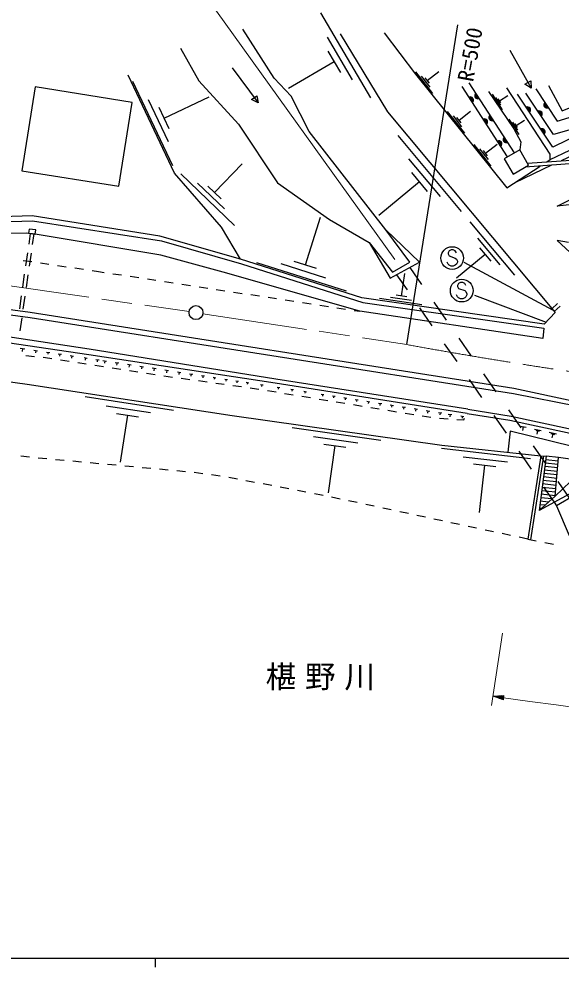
# Model space of a CAD drawing. Units: millimetres, scale not verified. Extents: x 40000 to 680000, y 20000 to 380000.
# Drawn here: x 152368 to 214534, y 204000 to 312755 of the extents above; entities that cross this region are included whole.
import ezdxf
from ezdxf.enums import TextEntityAlignment as Align

# ---------------------------------------------------------------- set-up
doc = ezdxf.new("R2010")
doc.units = ezdxf.units.MM
doc.header["$LTSCALE"] = 1000
doc.linetypes.add('CHAIN', pattern=[18.5, 12, -1.5, 3.5, -1.5])
for name, color, linetype, lineweight in [('M-BGD', 7, 'Continuous', 25), ('M-BMK', 2, 'CHAIN', 13), ('M-BMK-OTRS', 5, 'Continuous', 25), ('M-BMK-SRVR', 3, 'Continuous', 25), ('M-STR-HTXT', 7, 'Continuous', 13), ('M-STR-STRC', 7, 'Continuous', 25), ('M-TTL-BAND', 7, 'Continuous', 25)]:
    doc.layers.add(name, color=color, linetype=linetype, lineweight=lineweight)
doc.styles.add('ＭＳ ゴシック', font='')
doc.styles.get('ＭＳ ゴシック').set_extended_font_data('MS Gothic')

msp = doc.modelspace()

# ---------------------------------------------------------------- linework, layer by layer
at = {"layer": 'M-BGD'}
for p, q in [((186954, 313476), (192676, 303693)), ((187732, 310648), (190593, 305757)), ((187795, 309044), (189226, 306598)), ((208647, 309171), (211094, 304810)), ((188510, 307821), (183293, 304770)), ((176829, 307147), (179792, 303119)), ((199195, 305694), (200515, 306738)), ((199843, 304196), (197886, 306671)), ((199519, 304945), (198541, 306183)), ((199439, 305385), (198950, 306004)), ((210400, 305281), (211054, 305648)), ((211054, 305648), (211094, 304810)), ((170016, 295923), (165431, 305598)), ((208414, 296948), (203205, 304989)), ((203969, 305428), (209178, 297387)), ((211094, 304810), (210400, 305281)), ((169515, 298647), (167222, 303485)), ((169013, 301372), (174174, 303817)), ((179046, 303501), (179650, 303946)), ((179792, 303119), (179046, 303501)), ((179650, 303946), (179792, 303119)), ((207805, 302332), (206660, 304112)), ((207637, 302853), (207065, 303743)), ((207613, 303152), (207327, 303597)), ((207470, 303374), (208419, 303985)), ((169587, 300162), (168440, 302581)), ((203489, 299648), (201532, 302123)), ((203165, 300397), (202186, 301635)), ((203085, 300837), (202596, 301456)), ((202841, 301146), (204160, 302190)), ((209733, 299493), (208588, 301272)), ((209566, 300014), (208993, 300904)), ((209541, 300313), (209255, 300758)), ((209398, 300535), (210347, 301146)), ((195823, 299377), (203079, 290686)), ((206521, 295866), (204564, 298341)), ((205872, 297365), (207192, 298408)), ((206197, 296615), (205218, 297853)), ((206117, 297055), (205628, 297674)), ((174796, 292851), (177958, 296136)), ((197058, 296721), (200686, 292375)), ((213457, 295968), (209250, 293970)), ((210680, 296217), (215640, 296557)), ((177085, 289065), (170926, 294994)), ((197385, 295151), (199199, 292978)), ((175941, 290958), (172861, 293922)), ((198292, 294064), (193657, 290194)), ((175566, 292109), (174026, 293592)), ((185226, 284532), (186965, 290010)), ((204090, 289475), (209201, 283354)), ((153658, 288151), (153482, 286930)), ((154069, 288105), (153893, 286884)), ((204960, 287604), (207515, 284543)), ((215401, 287100), (214110, 287354)), ((214110, 287354), (217674, 284003)), ((205191, 286498), (206468, 284968)), ((153340, 285940), (153126, 284455)), ((153750, 285894), (153536, 284410)), ((186509, 284125), (183942, 284940)), ((205830, 285733), (202565, 283007)), ((189926, 281532), (179655, 284794)), ((187576, 283032), (182440, 284663)), ((197194, 284241), (198532, 282308)), ((152983, 283466), (152769, 281981)), ((153394, 283420), (153180, 281935)), ((195673, 283413), (196879, 281670)), ((196233, 280970), (196608, 283565)), ((152627, 280991), (152413, 279507)), ((153037, 280946), (152823, 279461)), ((198572, 279971), (193707, 280673)), ((197403, 280471), (194970, 280822)), ((196841, 280883), (195625, 281058)), ((198302, 279614), (199725, 277559)), ((199955, 280253), (201377, 278197)), ((213478, 279520), (214116, 280100)), ((213750, 279195), (214446, 279798)), ((152681, 278471), (152467, 276986)), ((212553, 277273), (212447, 276101)), ((201148, 275503), (202570, 273447)), ((202800, 276141), (204223, 274086)), ((152504, 275002), (153039, 274922)), ((152771, 274962), (152718, 274605)), ((153158, 274157), (154153, 274054)), ((154079, 274767), (154512, 274702)), ((154296, 274734), (154253, 274446)), ((155540, 274549), (155895, 274496)), ((155718, 274522), (155682, 274286)), ((156877, 274350), (157247, 274294)), ((157062, 274322), (157025, 274075)), ((158229, 274148), (158613, 274091)), ((158421, 274119), (158383, 273863)), ((155148, 273951), (155393, 273926)), ((155393, 273926), (156137, 273809)), ((157125, 273655), (158113, 273500)), ((159101, 273345), (160089, 273191)), ((159827, 273908), (160197, 273853)), ((160012, 273881), (159975, 273634)), ((161077, 273036), (162065, 272881)), ((161178, 273707), (161563, 273650)), ((161371, 273678), (161332, 273422)), ((161999, 273580), (162415, 273517)), ((162207, 273548), (162165, 273271)), ((163400, 273366), (163825, 273302)), ((163612, 273334), (163569, 273051)), ((164809, 273151), (165242, 273085)), ((165026, 273118), (164981, 272830)), ((163053, 272727), (164041, 272572)), ((165029, 272417), (166017, 272263)), ((166226, 272935), (166668, 272868)), ((166447, 272901), (166402, 272607)), ((167005, 272108), (167993, 271953)), ((167652, 272718), (168102, 272649)), ((167877, 272683), (167831, 272383)), ((169102, 272496), (169529, 272431)), ((169315, 272464), (169272, 272179)), ((170533, 272278), (170930, 272217)), ((170731, 272248), (170691, 271983)), ((171933, 272064), (172301, 272008)), ((172117, 272036), (172080, 271791)), ((205646, 272030), (207068, 269974)), ((168983, 271815), (169974, 271678)), ((170964, 271541), (171955, 271405)), ((172946, 271268), (173936, 271131)), ((173304, 271855), (173643, 271804)), ((173474, 271829), (173439, 271603)), ((174646, 271651), (174957, 271603)), ((174801, 271627), (174770, 271420)), ((174927, 270994), (175918, 270858)), ((175990, 271447), (176297, 271399)), ((176143, 271423), (176111, 271218)), ((177227, 271258), (177534, 271210)), ((177380, 271234), (177348, 271030)), ((178422, 271076), (178729, 271027)), ((178576, 271052), (178544, 270847)), ((180073, 270824), (180380, 270776)), ((180226, 270800), (180194, 270595)), ((203993, 271392), (205416, 269336)), ((176908, 270721), (177899, 270584)), ((178889, 270447), (179118, 270416)), ((179118, 270416), (179877, 270291)), ((180864, 270130), (181851, 269968)), ((181968, 270533), (182275, 270484)), ((182121, 270508), (182089, 270304)), ((182838, 269807), (183824, 269645)), ((183534, 270286), (183841, 270237)), ((183688, 270262), (183655, 270057)), ((185047, 270047), (185353, 269999)), ((185200, 270023), (185168, 269819)), ((187041, 269733), (187347, 269684)), ((159951, 269430), (170075, 267890)), ((184811, 269483), (185798, 269322)), ((186785, 269160), (187772, 268999)), ((187194, 269708), (187162, 269504)), ((188329, 269530), (188648, 269479)), ((188488, 269504), (188455, 269292)), ((188759, 268837), (189746, 268676)), ((189630, 269325), (189960, 269273)), ((189795, 269299), (189760, 269079)), ((190941, 269118), (191283, 269064)), ((191112, 269091), (191076, 268863)), ((192265, 268909), (192619, 268853)), ((192442, 268881), (192405, 268646)), ((193601, 268699), (193966, 268641)), ((193784, 268670), (193745, 268426)), ((162379, 268370), (167441, 267600)), ((190733, 268514), (191719, 268352)), ((192706, 268191), (193693, 268029)), ((194680, 267868), (195667, 267706)), ((194948, 268486), (195326, 268427)), ((195137, 268457), (195097, 268205)), ((196308, 268272), (196698, 268211)), ((196503, 268241), (196462, 267981)), ((196654, 267545), (197641, 267383)), ((197679, 268056), (198082, 267992)), ((197881, 268024), (197838, 267756)), ((199063, 267838), (199478, 267772)), ((199271, 267805), (199227, 267528)), ((200494, 267612), (200853, 267556)), ((200674, 267584), (200636, 267344)), ((203838, 267995), (208808, 267202)), ((208491, 267919), (209914, 265863)), ((163542, 267503), (166073, 267118)), ((164808, 267310), (163986, 261911)), ((198627, 267221), (199614, 267060)), ((200607, 266947), (201605, 266886)), ((201605, 267437), (202020, 267372)), ((201812, 267405), (201768, 267128)), ((202603, 266825), (203383, 266777)), ((203035, 267212), (203395, 267155)), ((203215, 267184), (203177, 266944)), ((203383, 266777), (203482, 266972)), ((203753, 267504), (208652, 266728)), ((206838, 267280), (208261, 265225)), ((183698, 265891), (193870, 264451)), ((208701, 265460), (208439, 263058)), ((209859, 266060), (210546, 265913)), ((210203, 265986), (210104, 265528)), ((211487, 265711), (212249, 265548)), ((211656, 265569), (212037, 265488)), ((211846, 265528), (211760, 265122)), ((186145, 264853), (191231, 264133)), ((213188, 265347), (214027, 265168)), ((213374, 265191), (213793, 265101)), ((213584, 265146), (213488, 264699)), ((187320, 263995), (189863, 263635)), ((188592, 263815), (187824, 258390)), ((200820, 263508), (211028, 262352)), ((211336, 263807), (212759, 261752)), ((153559, 262479), (152566, 262592)), ((155550, 262286), (154554, 262377)), ((157542, 262103), (156546, 262194)), ((203295, 262539), (208399, 261960)), ((209684, 263169), (211107, 261113)), ((212222, 262655), (210713, 253085)), ((212535, 262623), (211021, 253024)), ((212222, 262655), (212816, 262595)), ((214227, 262045), (212765, 262198)), ((159533, 261920), (158537, 262011)), ((161525, 261736), (160529, 261828)), ((163516, 261553), (162521, 261645)), ((165508, 261370), (164512, 261462)), ((167500, 261187), (166504, 261279)), ((169491, 261004), (168495, 261095)), ((204494, 261714), (207046, 261424)), ((205770, 261569), (205153, 256125)), ((214155, 261248), (212664, 261404)), ((214191, 261646), (212714, 261801)), ((171483, 260821), (170487, 260912)), ((173469, 260592), (172478, 260728)), ((175451, 260320), (174460, 260456)), ((177420, 259974), (176437, 260160)), ((214046, 260052), (212512, 260213)), ((214082, 260451), (212563, 260610)), ((214118, 260849), (212613, 261007)), ((179385, 259601), (178402, 259788)), ((181350, 259228), (180367, 259415)), ((183315, 258855), (182332, 259042)), ((213938, 258857), (212360, 259023)), ((213974, 259256), (212411, 259420)), ((214010, 259654), (212462, 259817)), ((212529, 259058), (213735, 257315)), ((214182, 259696), (215520, 257763)), ((185280, 258483), (184297, 258669)), ((187081, 258141), (186262, 258296)), ((187244, 258106), (187081, 258141)), ((189200, 257688), (188222, 257897)), ((213498, 257697), (212209, 257832)), ((213866, 258060), (212259, 258229)), ((213902, 258459), (212310, 258626)), ((191155, 257269), (190177, 257478)), ((193111, 256851), (192133, 257060)), ((212691, 256977), (212108, 257038)), ((213094, 257337), (212158, 257435)), ((195067, 256432), (194089, 256642)), ((197023, 256014), (196045, 256223)), ((198978, 255596), (198000, 255805)), ((212287, 256617), (212057, 256641)), ((200934, 255177), (199956, 255387)), ((202890, 254759), (201912, 254968)), ((204846, 254341), (203868, 254550)), ((206801, 253922), (205823, 254131)), ((208757, 253504), (207779, 253713)), ((210713, 253085), (209735, 253295)), ((210713, 253085), (211693, 252889)), ((212674, 252693), (213655, 252497))]:
    msp.add_line(p, q, dxfattribs=at)
for points in [[(170881, 309419), (173011, 305655), (177557, 300684), (182031, 293972), (187997, 289746), (192543, 287100), (194957, 283017), (198295, 284863), (194425, 288556), (185653, 299831), (183594, 303880), (181641, 305975), (178054, 311586)], [(194238, 311159), (197860, 306436), (208336, 293368), (212141, 295873)], [(189205, 311035), (194638, 302086), (213849, 279075), (212607, 277743), (191690, 280762), (177770, 285183), (175604, 288876), (170206, 295055), (164879, 306294)], [(212895, 296369), (213272, 296618), (213272, 297239), (208336, 304847)], [(211630, 304723), (214098, 301012), (218448, 302379), (221715, 301438), (226367, 292605)], [(213104, 305105), (214648, 302228), (218235, 303667), (221964, 302761), (226527, 294087), (226198, 292925)], [(206223, 304421), (209118, 300160), (209934, 298651), (209802, 297745)], [(218935, 299323), (218359, 300373), (213601, 298065), (209535, 304119)], [(225089, 291974), (221076, 300231), (218945, 300994), (213654, 299503), (210494, 304261)], [(213272, 296618), (220037, 299849), (222541, 294824), (215811, 291468), (214089, 291273), (221582, 295037), (219647, 298908), (214539, 296482)], [(215640, 296557), (219505, 298393), (221049, 295375), (217676, 293564), (216042, 296156), (210438, 295749)], [(132830, 288938), (153906, 289595), (168697, 287305), (177894, 284677), (191815, 280238), (212553, 277273)], [(177770, 285183), (168537, 287846), (153871, 290163), (132937, 289471)], [(192543, 287100), (195188, 283727), (197177, 284863), (194425, 288556)], [(212447, 276101), (191460, 279226), (175799, 283700), (168626, 285671), (154244, 288086), (153285, 288192), (133292, 287944)], [(203753, 267504), (181752, 270971), (160377, 274232), (151064, 275621), (127967, 279024), (116703, 280583), (109113, 281245), (104613, 281509), (96639, 281722), (88764, 281957), (83723, 281993)], [(203838, 267995), (181809, 271427), (160418, 274886), (151105, 276275), (128008, 279678), (116744, 281237), (109154, 281900), (104654, 282163), (96680, 282377), (88805, 282612), (83764, 282647)], [(132683, 281325), (153639, 278511), (209090, 269802), (216467, 268342), (225338, 266178), (235648, 263522)], [(104695, 275756), (121997, 274759), (132022, 273791), (153325, 270843), (176821, 267269), (200859, 263865), (212222, 262655)], [(208652, 266728), (215238, 265318), (228196, 262399), (237338, 260355), (251037, 259294), (269037, 260149), (277225, 259971)], [(208808, 267202), (215394, 265793), (228352, 262873), (237495, 260830), (251194, 259769), (269193, 260623), (277381, 260445)], [(276755, 257393), (270845, 258575), (250382, 257977), (240756, 258682), (236285, 259016), (225533, 261487), (218171, 263139), (208701, 265460)], [(276755, 257393), (250110, 257215), (237191, 258062), (232394, 259181), (221330, 260780), (219091, 261180), (216949, 262075), (214263, 262443)], [(213863, 258022), (216485, 260524), (217221, 259213), (212024, 256383)], [(213735, 257315), (214023, 256895), (215478, 253489), (218196, 255072), (216117, 258110), (214023, 256895)]]:
    msp.add_lwpolyline(points, dxfattribs=at)
for points in [[(165341, 303187), (154226, 304963), (152690, 295346), (163805, 293571)], [(209029, 294940), (210822, 295969), (209802, 297745), (208009, 296716)], [(153474, 288171), (154244, 288086), (154298, 288574), (153528, 288660)], [(214263, 262443), (212816, 262595), (212024, 256383), (213863, 258022)]]:
    msp.add_lwpolyline(points, close=True, dxfattribs=at)
for centre, radius, start, end in [((204133, 303457), 354, 311.73088, 114.13606), ((204133, 303457), 283, 313.95492, 111.91202), ((204133, 303457), 212, 317.70124, 108.16569), ((204133, 303457), 142, 325.41297, 100.45396), ((204133, 303457), 100, 335.73064, 90.1363), ((204988, 303955), 354, 131.73088, 294.13606), ((204988, 303955), 283, 133.95492, 291.91202), ((204988, 303955), 212, 137.70124, 288.16569), ((204988, 303955), 142, 145.41297, 280.45396), ((204988, 303955), 100, 155.73064, 270.1363), ((210687, 302307), 354, 312.68091, 115.08609), ((210687, 302307), 283, 314.90495, 112.86205), ((210687, 302307), 212, 318.65128, 109.11573), ((210687, 302307), 142, 326.36301, 101.404), ((210687, 302307), 100, 336.68067, 91.08633), ((212909, 302898), 354, 132.42417, 294.82935), ((212909, 302898), 283, 134.64821, 292.60531), ((212909, 302898), 212, 138.39453, 288.85898), ((212909, 302898), 142, 146.10626, 281.14725), ((212909, 302898), 100, 156.42393, 270.82959), ((205764, 300939), 354, 311.73088, 114.13606), ((206619, 301437), 354, 131.73088, 294.13606), ((206619, 301437), 283, 133.95492, 291.91202), ((206619, 301437), 212, 137.70124, 288.16569), ((206619, 301437), 142, 145.41297, 280.45396), ((206619, 301437), 100, 155.73064, 270.1363), ((212029, 301852), 354, 312.38869, 114.79387), ((212029, 301852), 283, 314.61273, 112.56983), ((212029, 301852), 212, 318.35906, 108.82351), ((212029, 301852), 142, 326.07079, 101.11178), ((212029, 301852), 100, 336.38845, 90.79411), ((205764, 300939), 283, 313.95492, 111.91202), ((205764, 300939), 212, 317.70124, 108.16569), ((205764, 300939), 142, 325.41297, 100.45396), ((205764, 300939), 100, 335.73064, 90.1363), ((212359, 299817), 354, 312.68091, 115.08609), ((208250, 298919), 354, 131.73088, 294.13606), ((208250, 298919), 283, 133.95492, 291.91202), ((212359, 299817), 283, 314.90495, 112.86205), ((212359, 299817), 212, 318.65128, 109.11573), ((212359, 299817), 142, 326.36301, 101.404), ((212359, 299817), 100, 336.68067, 91.08633), ((207395, 298421), 354, 311.73088, 114.13606), ((207395, 298421), 283, 313.95492, 111.91202), ((207395, 298421), 212, 317.70124, 108.16569), ((207395, 298421), 142, 325.41297, 100.45396), ((207395, 298421), 100, 335.73064, 90.1363), ((208250, 298919), 212, 137.70124, 288.16569), ((208250, 298919), 142, 145.41297, 280.45396), ((208250, 298919), 100, 155.73064, 270.1363)]:
    msp.add_arc(centre, radius, start, end, dxfattribs=at)
at = {"layer": 'M-BMK'}
for p, q in [((130178, 285147), (171879, 279189)), ((173461, 278949), (196857, 275400))]:
    msp.add_line(p, q, dxfattribs=at)
msp.add_arc((299634, 839815), 573697, 259.67984, 266.99987, dxfattribs=at)
at = {"layer": 'M-BMK-OTRS'}
for p, q in [((152841, 285063), (153830, 284917)), ((154819, 284771), (155809, 284625)), ((156798, 284479), (157787, 284334)), ((158777, 284188), (159766, 284042)), ((160755, 283896), (161507, 283785)), ((161507, 283785), (162148, 283688)), ((163137, 283537), (164126, 283387)), ((165114, 283236), (166103, 283086)), ((167091, 282935), (168080, 282785)), ((169069, 282634), (170057, 282484)), ((171046, 282333), (172034, 282183)), ((173023, 282032), (174012, 281882)), ((175000, 281731), (175989, 281581)), ((176978, 281430), (177966, 281280)), ((178955, 281129), (179943, 280979)), ((180932, 280828), (181921, 280678)), ((182909, 280527), (183898, 280377)), ((184886, 280226), (185875, 280076)), ((186864, 279925), (187852, 279775)), ((188841, 279624), (189829, 279474)), ((190818, 279323), (191460, 279226))]:
    msp.add_line(p, q, dxfattribs=at)
msp.add_lwpolyline([(132706, 281925), (153662, 279110), (209113, 270401), (216438, 268819), (224669, 266541), (235648, 263522)], dxfattribs=at)
at = {"layer": 'M-BMK-SRVR'}
msp.add_line((196857, 275400), (202681, 312086), dxfattribs=at)
msp.add_circle((172670, 279069), 800, dxfattribs=at)
at = {"layer": 'M-STR-HTXT'}
for p, q in [((195461, 285176), (169771, 321019)), ((207822, 242311), (206556, 234013)), ((206718, 235076), (207991, 235146)), ((206718, 235076), (207920, 234651)), ((206718, 235076), (207956, 234898)), ((207948, 234849), (206959, 234991)), ((207963, 234948), (206973, 235090)), ((207227, 235104), (207970, 234997)), ((207977, 235047), (207482, 235118)), ((207737, 235132), (207984, 235096)), ((207920, 234651), (207991, 235146)), ((207199, 234906), (207941, 234799)), ((207934, 234750), (207439, 234821)), ((207680, 234736), (207927, 234700))]:
    msp.add_line(p, q, dxfattribs=at)
msp.add_arc((336605, 1139973), 914172, 261.91001, 274.07018, dxfattribs=at)
at = {"layer": 'M-STR-STRC'}
for p, q in [((201700, 286160), (201582, 285924)), ((201937, 286279), (201700, 286160)), ((202173, 286279), (201937, 286279)), ((202410, 286160), (202173, 286279)), ((202528, 285924), (202410, 286160)), ((201582, 285924), (201582, 285806)), ((201582, 285806), (201700, 285569)), ((201700, 285569), (202410, 285333)), ((202410, 285333), (202528, 285215)), ((202528, 285215), (202646, 284979)), ((202646, 284979), (202646, 284860)), ((201582, 284624), (201464, 284860)), ((201700, 284506), (201582, 284624)), ((201937, 284388), (201700, 284506)), ((202173, 284388), (201937, 284388)), ((202410, 284506), (202173, 284388)), ((202528, 284624), (202410, 284506)), ((202646, 284860), (202528, 284624)), ((213608, 279365), (203427, 284801)), ((202788, 282419), (202670, 282183)), ((202670, 282183), (202670, 282064)), ((202670, 282064), (202788, 281828)), ((203024, 282537), (202788, 282419)), ((202788, 281828), (203497, 281592)), ((203260, 282537), (203024, 282537)), ((203497, 282419), (203260, 282537)), ((203615, 282183), (203497, 282419)), ((202670, 280883), (202551, 281119)), ((202788, 280764), (202670, 280883)), ((203024, 280646), (202788, 280764)), ((203260, 280646), (203024, 280646)), ((203497, 280764), (203260, 280646)), ((203497, 281592), (203615, 281474)), ((203615, 280883), (203497, 280764)), ((203615, 281474), (203733, 281237)), ((203733, 281119), (203615, 280883)), ((203733, 281237), (203733, 281119)), ((204599, 281072), (212823, 277975))]:
    msp.add_line(p, q, dxfattribs=at)
for centre in [(202055, 285333), (203142, 281592)]:
    msp.add_circle(centre, 1300, dxfattribs=at)
at = {"layer": 'M-TTL-BAND'}
for p, q in [((40000, 205000), (579000, 205000)), ((168000, 205000), (168000, 204000))]:
    msp.add_line(p, q, dxfattribs=at)

# ---------------------------------------------------------------- texts
at = {"layer": 'M-BGD', "insert": (187429, 235724), "char_height": 2566, "attachment_point": 8, "style": 'ＭＳ ゴシック'}
msp.add_mtext('\\T1.29;椹野川', dxfattribs=at)
at = {"layer": 'M-BMK-SRVR', "style": 'ＭＳ ゴシック'}
msp.add_text('R=500', height=1833, rotation=79.657, dxfattribs=at).set_placement((203542, 305622), align=Align.MIDDLE_LEFT)

doc.saveas('drawing.dxf')
